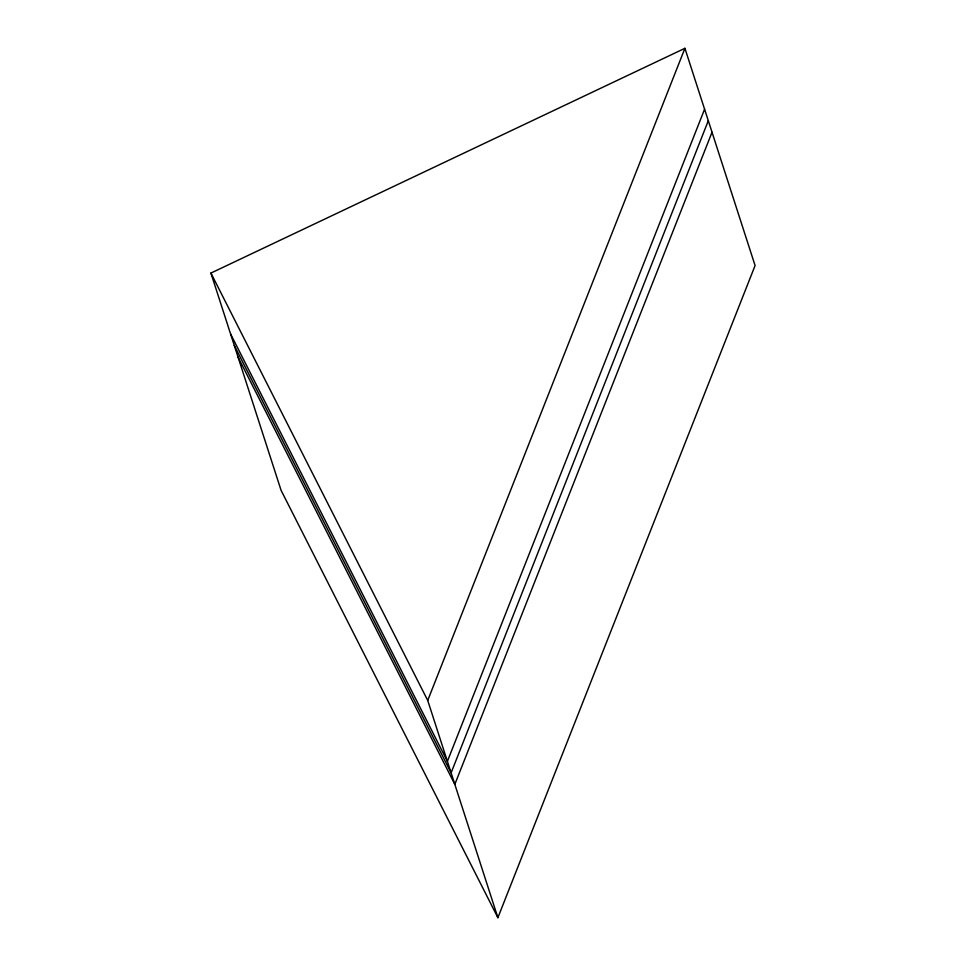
<?xml version="1.0" encoding="UTF-8"?>
<svg xmlns="http://www.w3.org/2000/svg" width="966" height="966" viewBox="0 0 966 966"><rect width="100%" height="100%" fill="white"/><g stroke="black" fill="none" stroke-linecap="round" stroke-linejoin="round"><path stroke-width="1.45" d="M497.888 917.7L427.721 700.447L684.918 48.3L210.914 273.076L281.082 490.33L497.888 917.7L755.086 265.553L684.918 48.3M704.588 109.194L447.391 761.341L230.584 333.97M708.307 120.714L451.11 772.86L234.303 345.49M712.027 132.233L454.829 784.38L238.022 357.022M210.914 273.076L427.721 700.447"/></g></svg>
